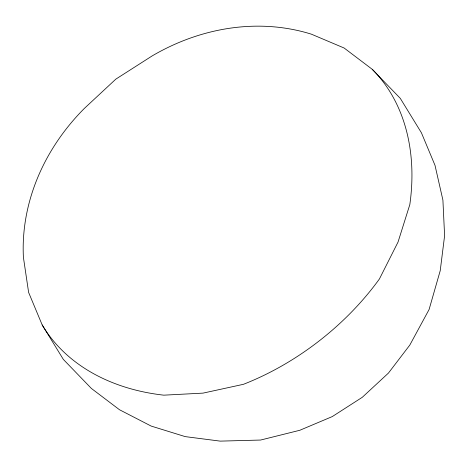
<?xml version="1.0" encoding="UTF-8"?>
<svg xmlns="http://www.w3.org/2000/svg" width="468" height="468" viewBox="0 0 468 468"><rect width="100%" height="100%" fill="white"/><g stroke="black" fill="none" stroke-linecap="round" stroke-linejoin="round"><path stroke-width="0.7" d="M372.23 69.299L344.132 48.023L311.419 34.187A213.121 185.983 -50.8 0 0 152.205 55.885L115.824 79.139L84.217 108.553A213.121 185.983 -24.7 0 0 23.4 257.283L28.618 292.418L42.19 324.944L63.326 359.389L91.395 388.458L119.486 409.734L151.182 426.079L185.246 436.621L220.2 441.125L260.594 440.043L299.801 430.279L332.274 416.584L362.273 397.309L388.44 373.078L409.816 345.062L429.08 309.535L440.224 270.697L444.6 235.726L442.909 200.105L435.006 165.339L421.428 132.813L400.298 98.374L372.23 69.299A213.121 158.851 -53.3 0 1 409.816 204.615L398.034 242.073L379.408 278.981A213.121 142.079 -37.8 0 1 243.424 384.316L203.03 393.12L163.818 395.167A213.121 158.851 -22.2 0 1 42.19 324.944"/></g></svg>
